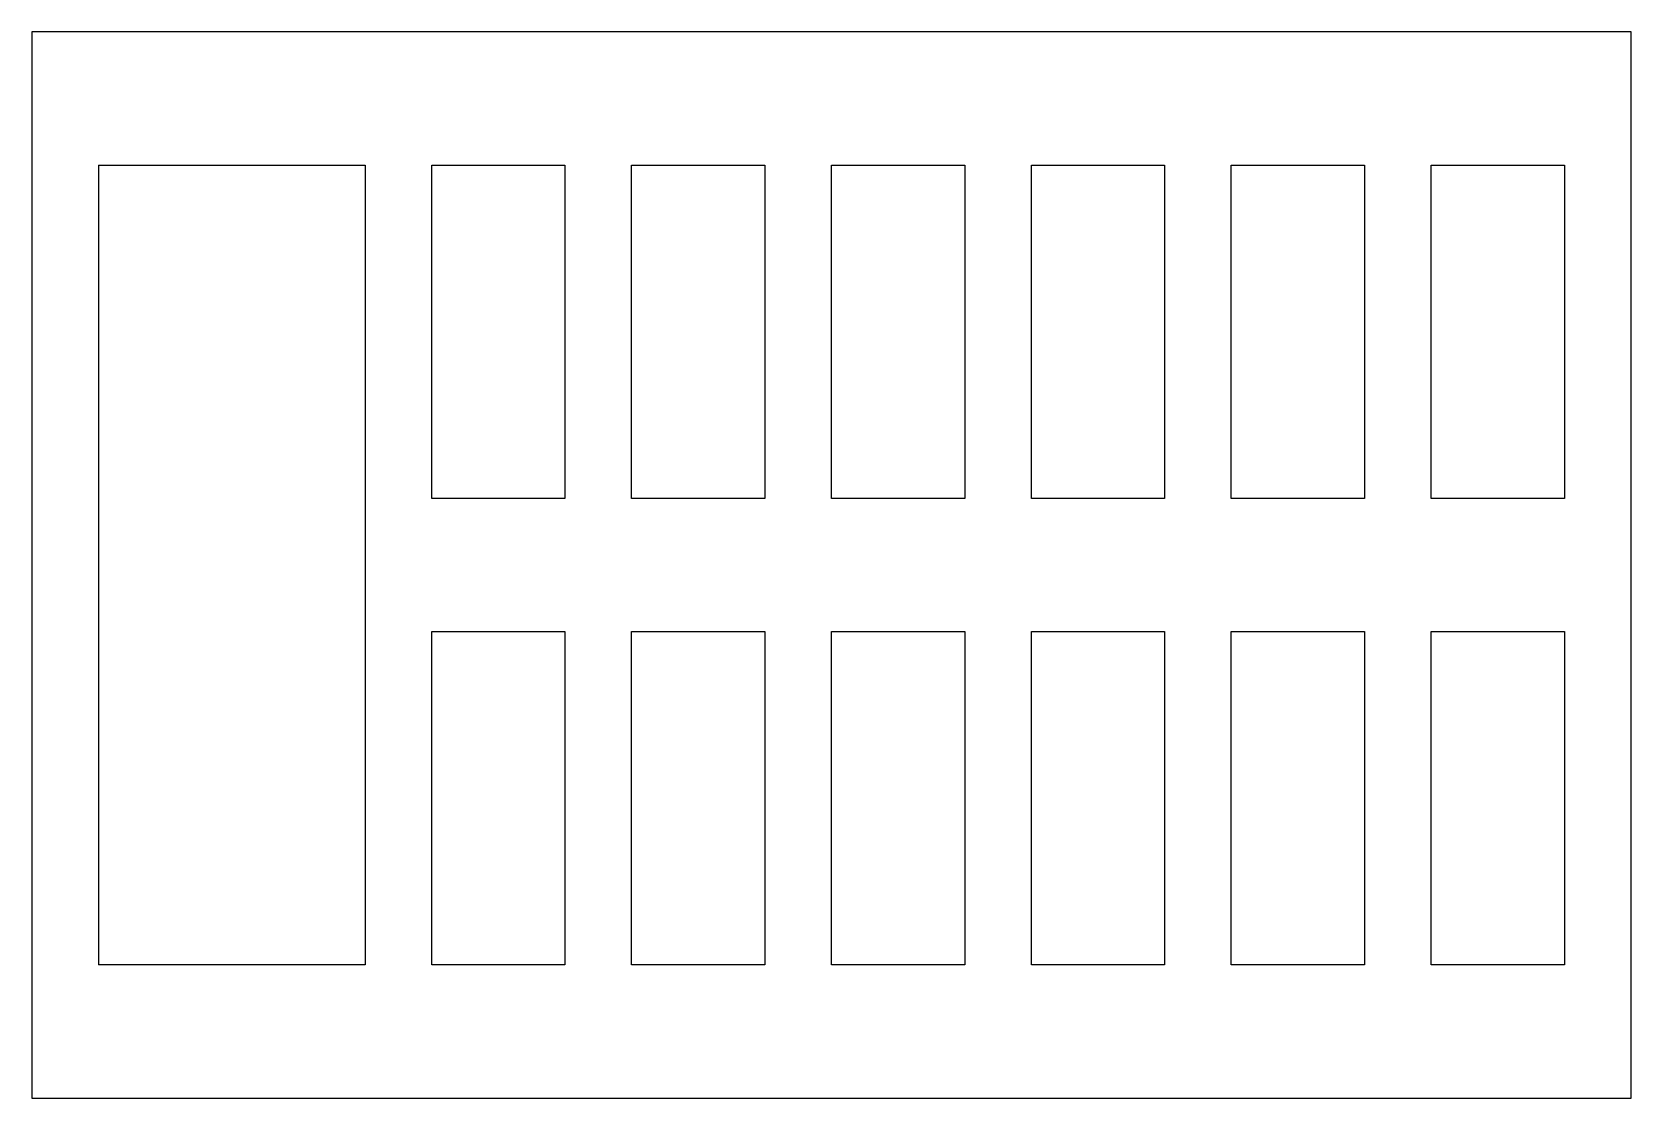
# Model space of a CAD drawing. Header units: inches. Extents: x 0 to 12, y 0 to 8.
import ezdxf

# ---------------------------------------------------------------- set-up
doc = ezdxf.new("R2010")
doc.units = ezdxf.units.IN
doc.layers.get('0').update_dxf_attribs({"lineweight": 25, "true_color": 0xffffff})

msp = doc.modelspace()

# ---------------------------------------------------------------- linework, layer by layer
for p, q in [((12, 8), (0, 8)), ((0, 8), (0, 0)), ((12, 0), (12, 8)), ((0.5, 7), (0.5, 1)), ((0.5, 7), (2.5, 7)), ((2.5, 7), (2.5, 1)), ((3, 7), (4, 7)), ((3, 4.5), (3, 7)), ((4, 7), (4, 4.5)), ((4.5, 7), (5.5, 7)), ((4.5, 4.5), (4.5, 7)), ((5.5, 7), (5.5, 4.5)), ((6, 7), (7, 7)), ((6, 4.5), (6, 7)), ((7, 7), (7, 4.5)), ((7.5, 7), (8.5, 7)), ((7.5, 4.5), (7.5, 7)), ((8.5, 7), (8.5, 4.5)), ((9, 7), (10, 7)), ((9, 4.5), (9, 7)), ((10, 7), (10, 4.5)), ((10.5, 7), (11.5, 7)), ((10.5, 4.5), (10.5, 7)), ((11.5, 7), (11.5, 4.5)), ((4, 4.5), (3, 4.5)), ((5.5, 4.5), (4.5, 4.5)), ((7, 4.5), (6, 4.5)), ((8.5, 4.5), (7.5, 4.5)), ((10, 4.5), (9, 4.5)), ((11.5, 4.5), (10.5, 4.5)), ((3, 3.5), (4, 3.5)), ((3, 1), (3, 3.5)), ((4, 3.5), (4, 1)), ((4.5, 3.5), (5.5, 3.5)), ((4.5, 1), (4.5, 3.5)), ((5.5, 3.5), (5.5, 1)), ((6, 3.5), (7, 3.5)), ((6, 1), (6, 3.5)), ((7, 3.5), (7, 1)), ((7.5, 3.5), (8.5, 3.5)), ((7.5, 1), (7.5, 3.5)), ((8.5, 3.5), (8.5, 1)), ((9, 3.5), (10, 3.5)), ((9, 1), (9, 3.5)), ((10, 3.5), (10, 1)), ((10.5, 3.5), (11.5, 3.5)), ((10.5, 1), (10.5, 3.5)), ((11.5, 3.5), (11.5, 1)), ((2.5, 1), (0.5, 1)), ((4, 1), (3, 1)), ((5.5, 1), (4.5, 1)), ((7, 1), (6, 1)), ((8.5, 1), (7.5, 1)), ((10, 1), (9, 1)), ((11.5, 1), (10.5, 1)), ((0, 0), (12, 0))]:
    msp.add_line(p, q)

doc.saveas('drawing.dxf')
